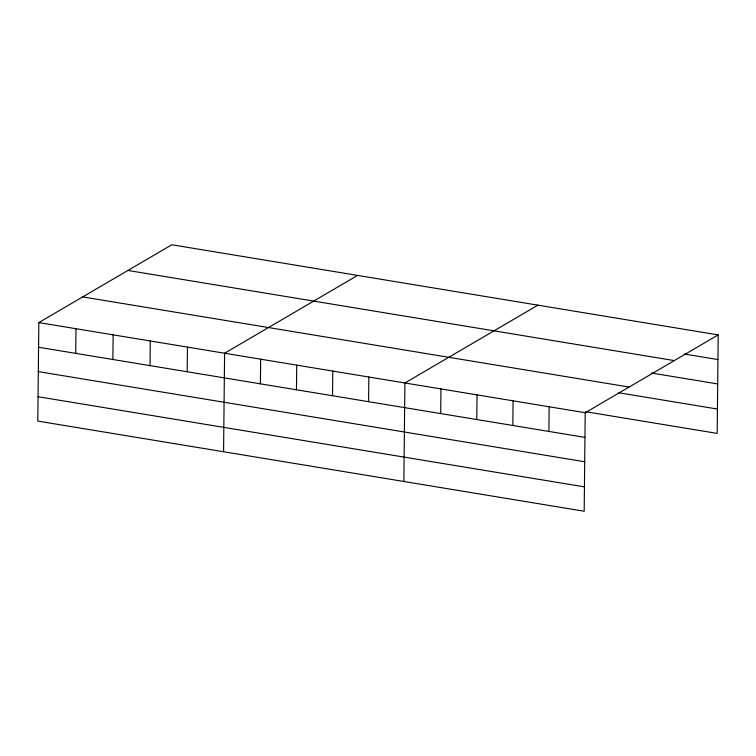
<?xml version="1.0" encoding="UTF-8"?>
<svg xmlns="http://www.w3.org/2000/svg" width="756" height="756" viewBox="0 0 756 756"><rect width="100%" height="100%" fill="white"/><g stroke="black" fill="none" stroke-linecap="round" stroke-linejoin="round"><path stroke-width="1.13" d="M718.2 334.908L171.82 244.764L38.83 322.585L37.8 421.092L584.18 511.236L585.21 412.729L718.2 334.908L717.17 433.415L585.72 411.727M75.723 353.364L75.987 328.709M112.88 359.497L113.135 334.842M150.038 365.63L150.293 340.975M187.186 371.754L187.45 347.099M223.568 451.738L224.598 353.232L357.588 275.411M260.404 383.84L260.659 359.176M296.465 389.784L296.721 365.129M332.527 395.738L332.782 371.083M368.588 401.682L368.843 377.027M403.874 481.487L404.904 382.98L537.894 305.159M440.71 413.579L440.965 388.924M476.771 419.533L477.027 394.878M512.833 425.486L513.088 400.822M548.894 431.43L549.149 406.775M684.208 353.997L717.945 359.563M127.934 270.45L674.314 360.593M651.379 373.001L717.69 383.935M82.716 296.9L629.096 387.044M618.55 392.733L717.425 409.043M38.83 322.585L585.21 412.729M38.575 347.24L584.955 437.384M38.32 371.612L584.7 461.755M38.055 396.72L584.435 486.864"/></g></svg>
